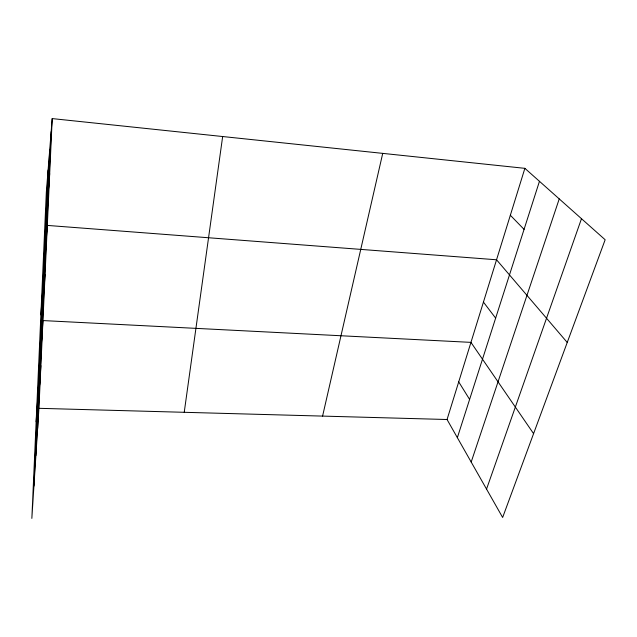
<?xml version="1.0" encoding="UTF-8"?>
<svg xmlns="http://www.w3.org/2000/svg" width="637" height="637" viewBox="0 0 637 637"><rect width="100%" height="100%" fill="white"/><g stroke="black" fill="none" stroke-linecap="round" stroke-linejoin="round"><path stroke-width="0.96" d="M33.928 486.095L48.109 169.975M35.887 455.606L49.734 149.56M37.639 428.414L51.167 131.644M52.21 118.593L46.342 192.032L31.85 518.407L38.929 408.317L52.21 118.593L524.88 168.335L605.15 239.751L502.641 517.467L447.055 419.512L524.88 168.335M39.621 384.923L40.887 365.646M36.142 421.798L42.95 320.57L470.95 342.372L533.583 433.646M43.873 291.603L45.068 274.332M40.887 314.869L47.313 225.418L496.542 259.777L567.241 342.459M48.587 188.257L49.686 173.598M184.228 412.298L222.663 136.533M322.585 416.096L382.726 153.374M457.358 437.667L539.459 181.306M471.189 462.04L559.238 198.903M486.541 489.097L581.485 218.698M38.929 408.317L447.055 419.512M510.341 215.25L524.068 229.368M483.435 302.097L495.642 318.118M458.712 381.882L469.604 399.407"/></g></svg>
